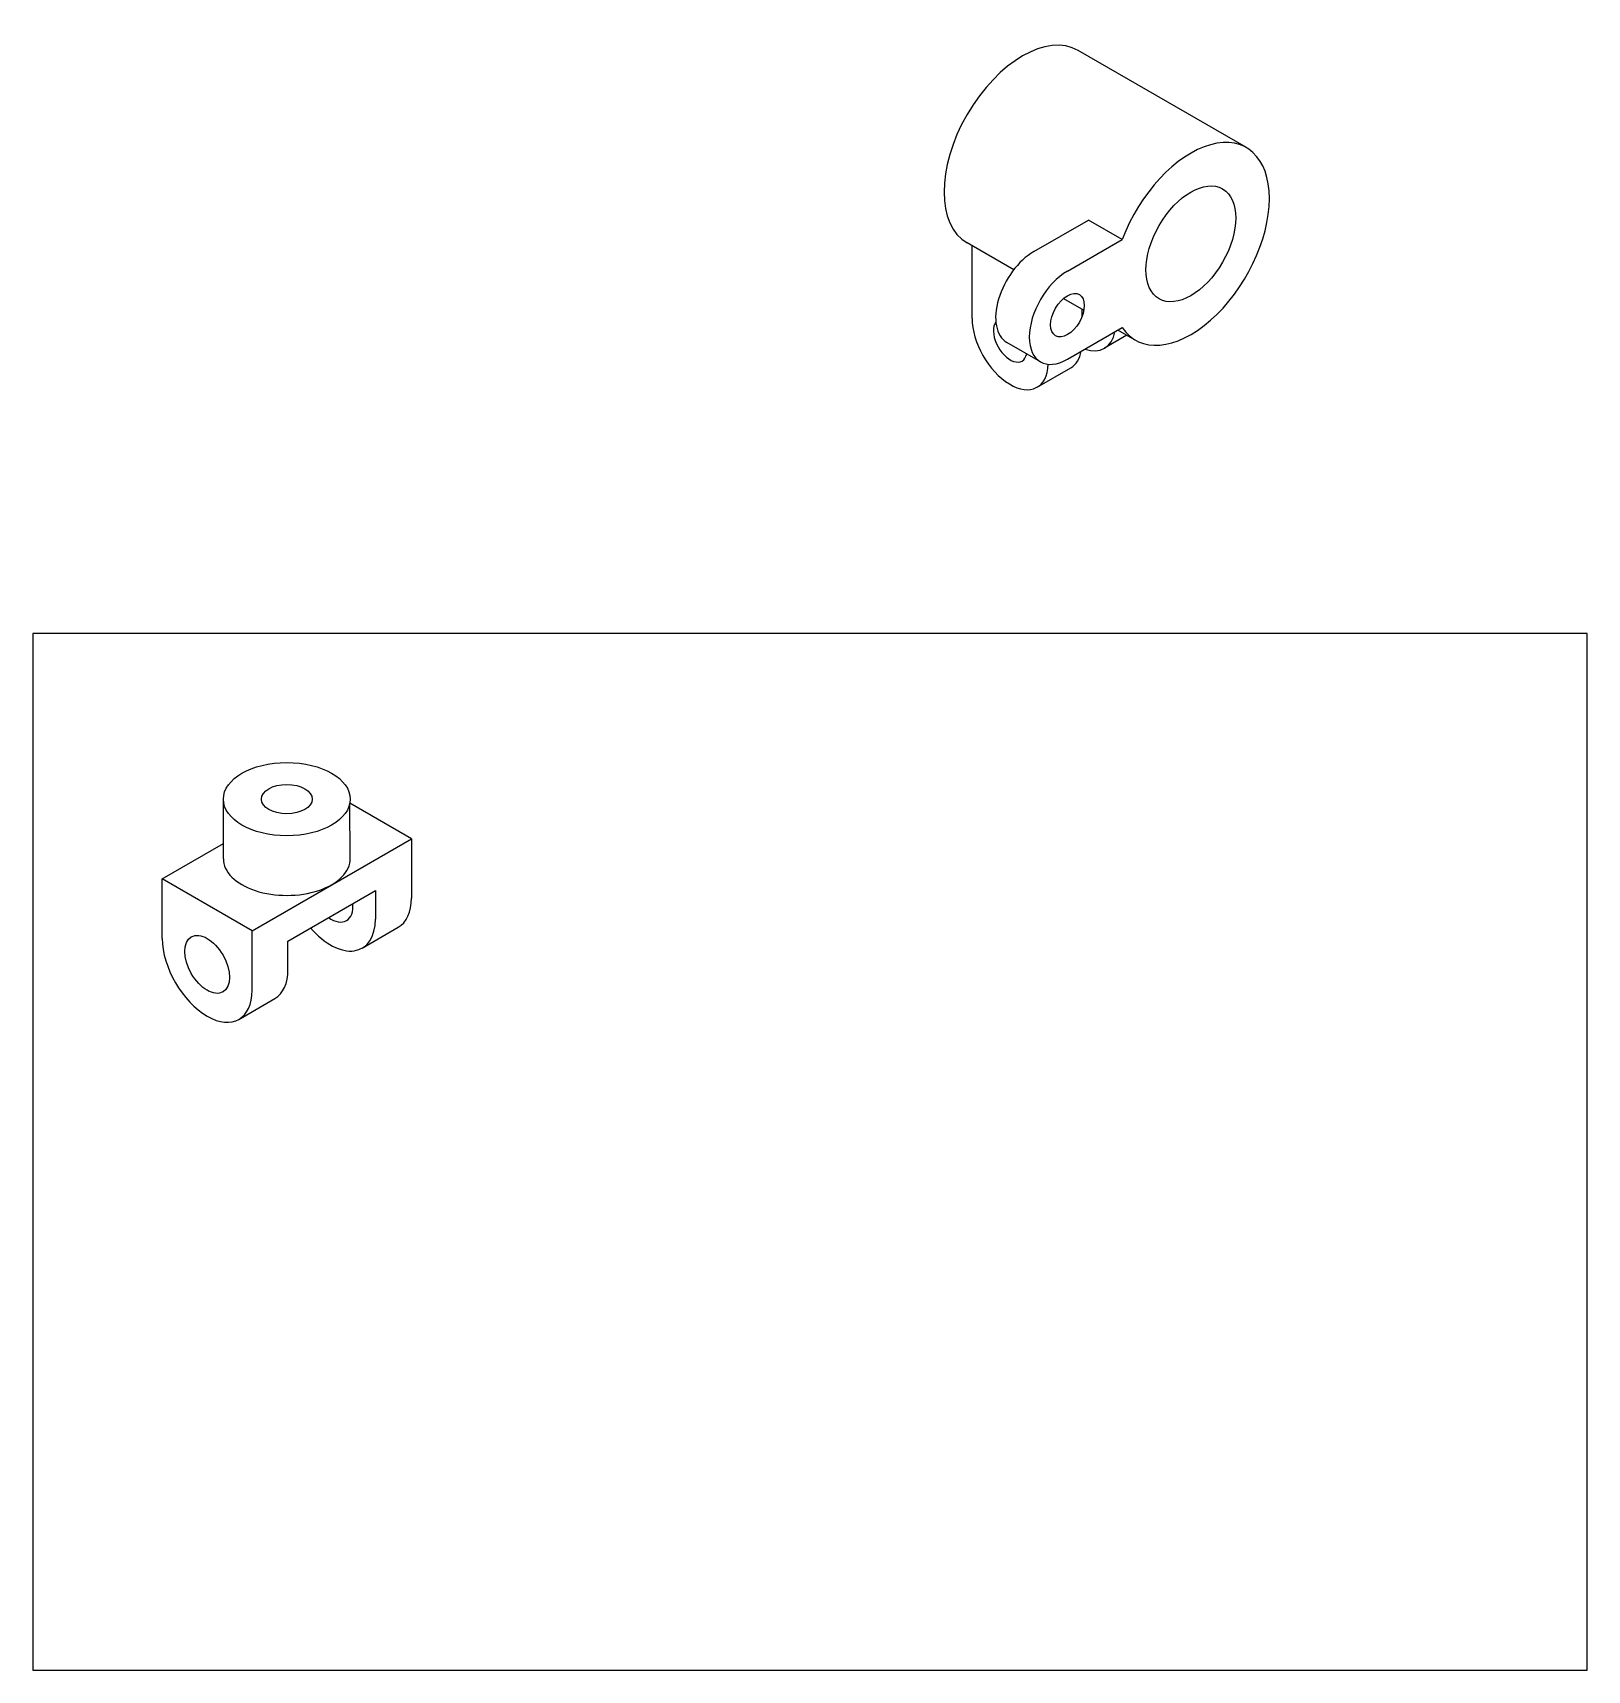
# Model space of a CAD drawing. Header units: millimetres. Extents: x 0 to 600, y 0 to 632.
import ezdxf

# ---------------------------------------------------------------- set-up
doc = ezdxf.new("R2010")
doc.units = ezdxf.units.MM
doc.layers.get('0').update_dxf_attribs({"true_color": 0xe7f0ff})

msp = doc.modelspace()

# ---------------------------------------------------------------- linework, layer by layer
for p, q in [((468.43, 587.48), (403.48, 624.98)), ((386.38, 547.36), (407.51, 559.56)), ((420.5, 552.06), (407.51, 559.56)), ((378.62, 540.34), (360.61, 550.74)), ((399.37, 539.86), (420.5, 552.06)), ((362.56, 521.61), (362.56, 549.61)), ((397.82, 529.25), (405.68, 524.72)), ((405, 522.37), (405, 525.11)), ((388.96, 504.83), (375.97, 512.33)), ((399.37, 505.86), (420.5, 518.06)), ((422.35, 515.09), (413.67, 510.08)), ((425.56, 513.24), (418.85, 517.11)), ((387.69, 495.08), (400.68, 502.58)), ((73.57, 313.11), (73.57, 336.11)), ((146.13, 320.86), (122.41, 334.55)), ((122.56, 313.11), (122.41, 334.55)), ((50, 305.36), (73.57, 318.97)), ((84.64, 285.36), (146.13, 320.86)), ((146.13, 320.86), (146.13, 297.86)), ((50, 282.36), (50, 305.36)), ((84.64, 285.36), (50, 305.36)), ((98.5, 281.36), (132.27, 300.86)), ((132.27, 300.86), (132.27, 289.86)), ((84.64, 262.36), (84.64, 285.36)), ((127.2, 278.65), (141.06, 286.65)), ((98.5, 270.36), (98.5, 281.36)), ((79.57, 251.15), (93.42, 259.15))]:
    msp.add_line(p, q)
msp.add_lwpolyline([(0, 0), (600, 0), (600, 400), (0, 400)], close=True)
for centre, major_axis, start_param, end_param in [((382.05, 587.86), (-21.43, -37.12), 3.141593, 6.283185), ((447, 550.36), (-21.43, -37.12), 6.004967, 11.273792), ((386.38, 530.36), (-10.41, -18.03), 3.926991, 6.283185), ((399.37, 522.86), (-10.41, -18.03), 3.926991, 7.068583), ((377.28, 513.11), (10.41, -18.03), 3.926991, 7.025686), ((377.28, 513.11), (4.59, -7.95), 3.382351, 6.861557), ((403.26, 528.11), (10.41, -18.03), 5.694894, 6.871476), ((390.27, 520.61), (10.41, -18.03), 6.283185, 6.871476), ((390.27, 520.61), (10.41, -18.03), 0, 0.588291), ((98.06, 313.11), (-24.49, 0), 6.283185, 9.432788), ((128.81, 307.86), (12.25, -21.21), 6.283185, 7.068583), ((114.95, 299.86), (6.12, -10.61), 5.402206, 7.164165), ((114.95, 299.86), (12.25, -21.21), 5.036217, 7.068583), ((67.32, 272.36), (12.25, -21.21), 3.926991, 7.068583), ((81.18, 280.36), (12.25, -21.21), 0, 0.785398)]:
    msp.add_ellipse(centre, major_axis=major_axis, ratio=0.57735, start_param=start_param, end_param=end_param)
for centre, major_axis in [((447, 550.36), (-12.25, -21.21)), ((399.37, 522.86), (-4.59, -7.95)), ((98.06, 336.11), (-24.49, 0)), ((98.06, 336.11), (-9.8, 0)), ((67.32, 272.36), (6.12, -10.61))]:
    msp.add_ellipse(centre, major_axis=major_axis, ratio=0.57735)

doc.saveas('drawing.dxf')
